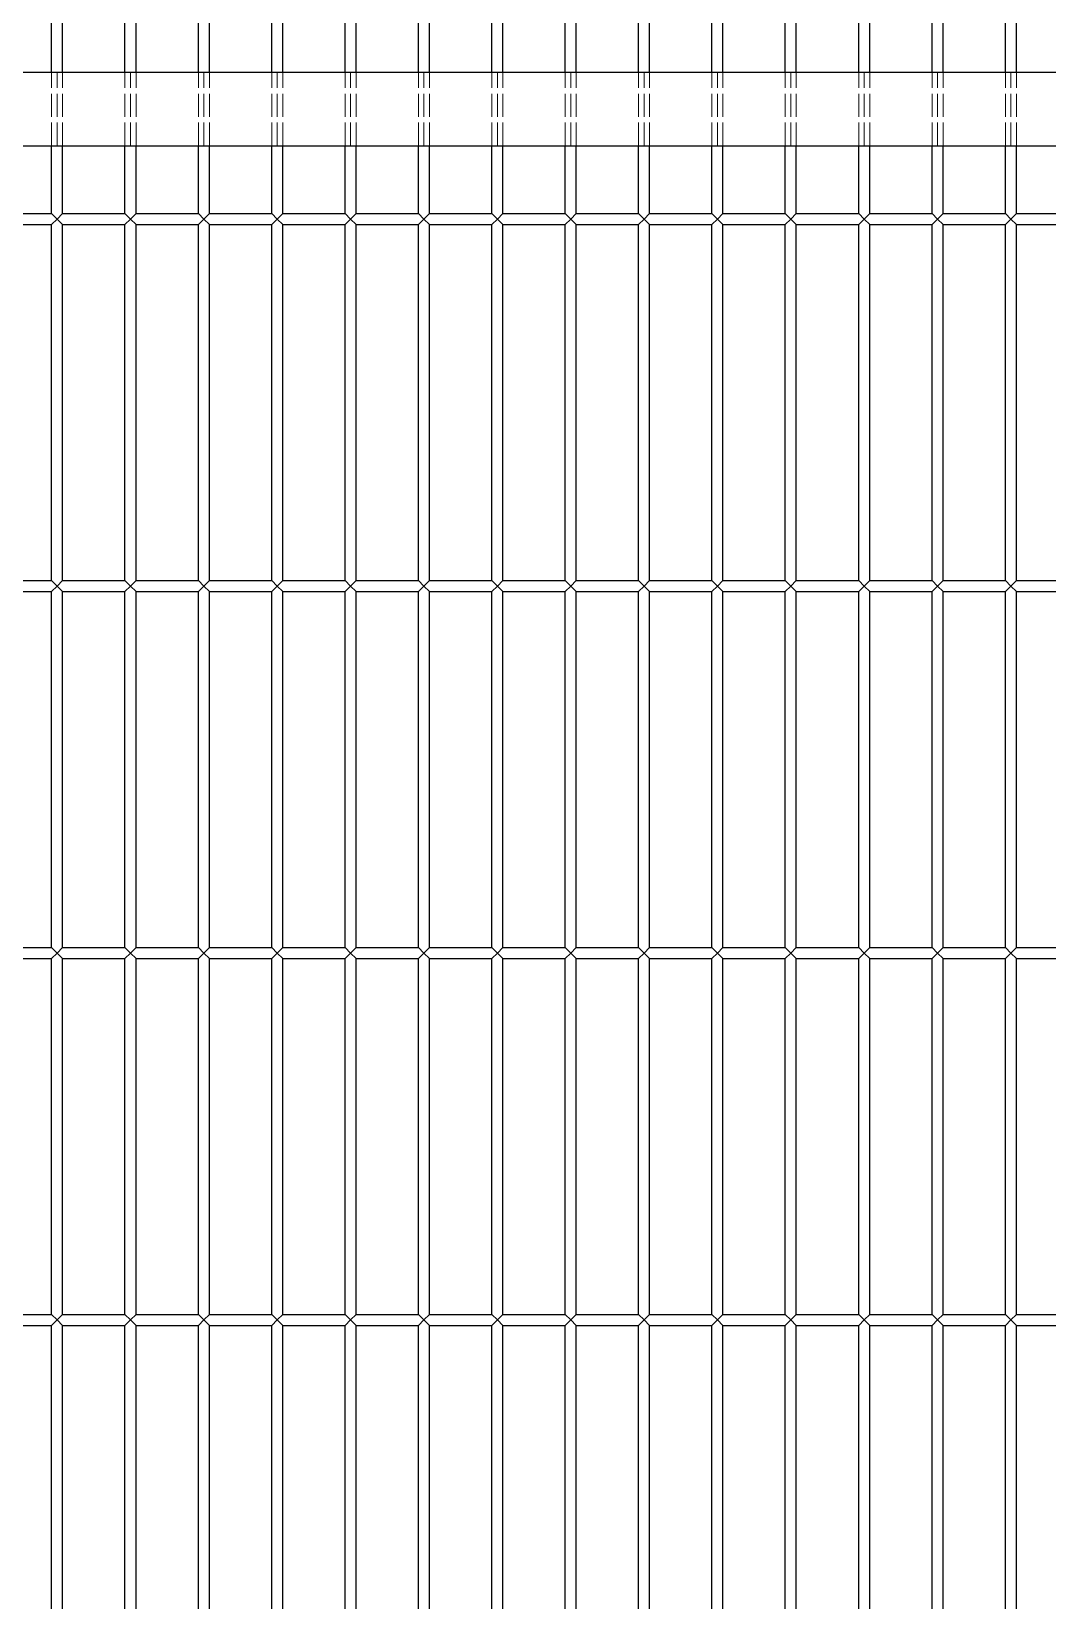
# Model space of a CAD drawing. Header units: millimetres. Extents: x 120 to 9117, y 110 to 4090.
# Drawn here: x 2100.3 to 2377.3, y 2110.5 to 2538.2 of the extents above; entities that cross this region are included whole.
import ezdxf

# ---------------------------------------------------------------- set-up
doc = ezdxf.new("R2010")
doc.units = ezdxf.units.MM
doc.header["$LTSCALE"] = 20
doc.linetypes.add('DASHED', pattern=[0.2067, 0.1654, -0.0413])
doc.layers.add('可见 (ISO)', color=7, linetype='Continuous', lineweight=25)
doc.layers.add('隐藏 (ISO)', color=5, linetype='DASHED', lineweight=18, true_color=0x0000ff)

msp = doc.modelspace()

# ---------------------------------------------------------------- linework, layer by layer
at = {"layer": '可见 (ISO)'}
for p, q in [((2105.78, 2527.011), (2105.78, 2585.511)), ((2108.78, 2527.011), (2108.78, 2585.511)), ((2125.78, 2527.011), (2125.78, 2585.511)), ((2128.78, 2527.011), (2128.78, 2585.511)), ((2145.78, 2527.011), (2145.78, 2585.511)), ((2148.78, 2527.011), (2148.78, 2585.511)), ((2165.78, 2527.011), (2165.78, 2585.511)), ((2168.78, 2527.011), (2168.78, 2585.511)), ((2185.78, 2527.011), (2185.78, 2585.511)), ((2188.78, 2527.011), (2188.78, 2585.511)), ((2205.78, 2527.011), (2205.78, 2585.511)), ((2208.78, 2527.011), (2208.78, 2585.511)), ((2225.78, 2527.011), (2225.78, 2585.511)), ((2228.78, 2527.011), (2228.78, 2585.511)), ((2245.78, 2527.011), (2245.78, 2585.511)), ((2248.78, 2527.011), (2248.78, 2585.511)), ((2265.78, 2527.011), (2265.78, 2585.511)), ((2268.78, 2527.011), (2268.78, 2585.511)), ((2285.78, 2527.011), (2285.78, 2585.511)), ((2288.78, 2527.011), (2288.78, 2585.511)), ((2305.78, 2527.011), (2305.78, 2585.511)), ((2308.78, 2527.011), (2308.78, 2585.511)), ((2325.78, 2527.011), (2325.78, 2585.511)), ((2328.78, 2527.011), (2328.78, 2585.511)), ((2345.78, 2527.011), (2345.78, 2585.511)), ((2348.78, 2527.011), (2348.78, 2585.511)), ((2365.78, 2527.011), (2365.78, 2585.511)), ((2368.78, 2527.011), (2368.78, 2585.511)), ((3000.28, 2527.011), (1840.28, 2527.011)), ((1840.28, 2507.011), (3000.28, 2507.011)), ((2105.78, 2488.511), (2105.78, 2507.011)), ((2108.78, 2488.511), (2108.78, 2507.011)), ((2125.78, 2488.511), (2125.78, 2507.011)), ((2128.78, 2488.511), (2128.78, 2507.011)), ((2145.78, 2488.511), (2145.78, 2507.011)), ((2148.78, 2488.511), (2148.78, 2507.011)), ((2165.78, 2488.511), (2165.78, 2507.011)), ((2168.78, 2488.511), (2168.78, 2507.011)), ((2185.78, 2488.511), (2185.78, 2507.011)), ((2188.78, 2488.511), (2188.78, 2507.011)), ((2205.78, 2488.511), (2205.78, 2507.011)), ((2208.78, 2488.511), (2208.78, 2507.011)), ((2225.78, 2488.511), (2225.78, 2507.011)), ((2228.78, 2488.511), (2228.78, 2507.011)), ((2245.78, 2488.511), (2245.78, 2507.011)), ((2248.78, 2488.511), (2248.78, 2507.011)), ((2265.78, 2488.511), (2265.78, 2507.011)), ((2268.78, 2488.511), (2268.78, 2507.011)), ((2285.78, 2488.511), (2285.78, 2507.011)), ((2288.78, 2488.511), (2288.78, 2507.011)), ((2305.78, 2488.511), (2305.78, 2507.011)), ((2308.78, 2488.511), (2308.78, 2507.011)), ((2325.78, 2488.511), (2325.78, 2507.011)), ((2328.78, 2488.511), (2328.78, 2507.011)), ((2345.78, 2488.511), (2345.78, 2507.011)), ((2348.78, 2488.511), (2348.78, 2507.011)), ((2365.78, 2488.511), (2365.78, 2507.011)), ((2368.78, 2488.511), (2368.78, 2507.011)), ((2088.78, 2488.511), (2105.78, 2488.511)), ((2088.78, 2485.511), (2105.78, 2485.511)), ((2107.28, 2487.011), (2105.78, 2488.511)), ((2105.78, 2485.511), (2107.28, 2487.011)), ((2105.78, 2388.511), (2105.78, 2485.511)), ((2108.78, 2488.511), (2107.28, 2487.011)), ((2107.28, 2487.011), (2108.78, 2485.511)), ((2108.78, 2488.511), (2125.78, 2488.511)), ((2108.78, 2485.511), (2125.78, 2485.511)), ((2108.78, 2388.511), (2108.78, 2485.511)), ((2127.28, 2487.011), (2125.78, 2488.511)), ((2125.78, 2485.511), (2127.28, 2487.011)), ((2125.78, 2388.511), (2125.78, 2485.511)), ((2128.78, 2488.511), (2127.28, 2487.011)), ((2127.28, 2487.011), (2128.78, 2485.511)), ((2128.78, 2488.511), (2145.78, 2488.511)), ((2128.78, 2485.511), (2145.78, 2485.511)), ((2128.78, 2388.511), (2128.78, 2485.511)), ((2147.28, 2487.011), (2145.78, 2488.511)), ((2145.78, 2485.511), (2147.28, 2487.011)), ((2145.78, 2388.511), (2145.78, 2485.511)), ((2148.78, 2488.511), (2147.28, 2487.011)), ((2147.28, 2487.011), (2148.78, 2485.511)), ((2148.78, 2488.511), (2165.78, 2488.511)), ((2148.78, 2485.511), (2165.78, 2485.511)), ((2148.78, 2388.511), (2148.78, 2485.511)), ((2167.28, 2487.011), (2165.78, 2488.511)), ((2165.78, 2485.511), (2167.28, 2487.011)), ((2165.78, 2388.511), (2165.78, 2485.511)), ((2168.78, 2488.511), (2167.28, 2487.011)), ((2167.28, 2487.011), (2168.78, 2485.511)), ((2168.78, 2488.511), (2185.78, 2488.511)), ((2168.78, 2485.511), (2185.78, 2485.511)), ((2168.78, 2388.511), (2168.78, 2485.511)), ((2187.28, 2487.011), (2185.78, 2488.511)), ((2185.78, 2485.511), (2187.28, 2487.011)), ((2185.78, 2388.511), (2185.78, 2485.511)), ((2188.78, 2488.511), (2187.28, 2487.011)), ((2187.28, 2487.011), (2188.78, 2485.511)), ((2188.78, 2488.511), (2205.78, 2488.511)), ((2188.78, 2485.511), (2205.78, 2485.511)), ((2188.78, 2388.511), (2188.78, 2485.511)), ((2207.28, 2487.011), (2205.78, 2488.511)), ((2205.78, 2485.511), (2207.28, 2487.011)), ((2205.78, 2388.511), (2205.78, 2485.511)), ((2208.78, 2488.511), (2207.28, 2487.011)), ((2207.28, 2487.011), (2208.78, 2485.511)), ((2208.78, 2488.511), (2225.78, 2488.511)), ((2208.78, 2485.511), (2225.78, 2485.511)), ((2208.78, 2388.511), (2208.78, 2485.511)), ((2227.28, 2487.011), (2225.78, 2488.511)), ((2225.78, 2485.511), (2227.28, 2487.011)), ((2225.78, 2388.511), (2225.78, 2485.511)), ((2228.78, 2488.511), (2227.28, 2487.011)), ((2227.28, 2487.011), (2228.78, 2485.511)), ((2228.78, 2488.511), (2245.78, 2488.511)), ((2228.78, 2485.511), (2245.78, 2485.511)), ((2228.78, 2388.511), (2228.78, 2485.511)), ((2247.28, 2487.011), (2245.78, 2488.511)), ((2245.78, 2485.511), (2247.28, 2487.011)), ((2245.78, 2388.511), (2245.78, 2485.511)), ((2248.78, 2488.511), (2247.28, 2487.011)), ((2247.28, 2487.011), (2248.78, 2485.511)), ((2248.78, 2488.511), (2265.78, 2488.511)), ((2248.78, 2485.511), (2265.78, 2485.511)), ((2248.78, 2388.511), (2248.78, 2485.511)), ((2267.28, 2487.011), (2265.78, 2488.511)), ((2265.78, 2485.511), (2267.28, 2487.011)), ((2265.78, 2388.511), (2265.78, 2485.511)), ((2268.78, 2488.511), (2267.28, 2487.011)), ((2267.28, 2487.011), (2268.78, 2485.511)), ((2268.78, 2488.511), (2285.78, 2488.511)), ((2268.78, 2485.511), (2285.78, 2485.511)), ((2268.78, 2388.511), (2268.78, 2485.511)), ((2287.28, 2487.011), (2285.78, 2488.511)), ((2285.78, 2485.511), (2287.28, 2487.011)), ((2285.78, 2388.511), (2285.78, 2485.511)), ((2288.78, 2488.511), (2287.28, 2487.011)), ((2287.28, 2487.011), (2288.78, 2485.511)), ((2288.78, 2488.511), (2305.78, 2488.511)), ((2288.78, 2485.511), (2305.78, 2485.511)), ((2288.78, 2388.511), (2288.78, 2485.511)), ((2307.28, 2487.011), (2305.78, 2488.511)), ((2305.78, 2485.511), (2307.28, 2487.011)), ((2305.78, 2388.511), (2305.78, 2485.511)), ((2308.78, 2488.511), (2307.28, 2487.011)), ((2307.28, 2487.011), (2308.78, 2485.511)), ((2308.78, 2488.511), (2325.78, 2488.511)), ((2308.78, 2485.511), (2325.78, 2485.511)), ((2308.78, 2388.511), (2308.78, 2485.511)), ((2327.28, 2487.011), (2325.78, 2488.511)), ((2325.78, 2485.511), (2327.28, 2487.011)), ((2325.78, 2388.511), (2325.78, 2485.511)), ((2328.78, 2488.511), (2327.28, 2487.011)), ((2327.28, 2487.011), (2328.78, 2485.511)), ((2328.78, 2488.511), (2345.78, 2488.511)), ((2328.78, 2485.511), (2345.78, 2485.511)), ((2328.78, 2388.511), (2328.78, 2485.511)), ((2347.28, 2487.011), (2345.78, 2488.511)), ((2345.78, 2485.511), (2347.28, 2487.011)), ((2345.78, 2388.511), (2345.78, 2485.511)), ((2348.78, 2488.511), (2347.28, 2487.011)), ((2347.28, 2487.011), (2348.78, 2485.511)), ((2348.78, 2488.511), (2365.78, 2488.511)), ((2348.78, 2485.511), (2365.78, 2485.511)), ((2348.78, 2388.511), (2348.78, 2485.511)), ((2367.28, 2487.011), (2365.78, 2488.511)), ((2365.78, 2485.511), (2367.28, 2487.011)), ((2365.78, 2388.511), (2365.78, 2485.511)), ((2368.78, 2488.511), (2367.28, 2487.011)), ((2367.28, 2487.011), (2368.78, 2485.511)), ((2368.78, 2488.511), (2385.78, 2488.511)), ((2368.78, 2485.511), (2385.78, 2485.511)), ((2368.78, 2388.511), (2368.78, 2485.511)), ((2088.78, 2388.511), (2105.78, 2388.511)), ((2107.28, 2387.011), (2105.78, 2388.511)), ((2105.78, 2385.511), (2107.28, 2387.011)), ((2108.78, 2388.511), (2107.28, 2387.011)), ((2107.28, 2387.011), (2108.78, 2385.511)), ((2108.78, 2388.511), (2125.78, 2388.511)), ((2127.28, 2387.011), (2125.78, 2388.511)), ((2125.78, 2385.511), (2127.28, 2387.011)), ((2128.78, 2388.511), (2127.28, 2387.011)), ((2127.28, 2387.011), (2128.78, 2385.511)), ((2128.78, 2388.511), (2145.78, 2388.511)), ((2147.28, 2387.011), (2145.78, 2388.511)), ((2145.78, 2385.511), (2147.28, 2387.011)), ((2148.78, 2388.511), (2147.28, 2387.011)), ((2147.28, 2387.011), (2148.78, 2385.511)), ((2148.78, 2388.511), (2165.78, 2388.511)), ((2167.28, 2387.011), (2165.78, 2388.511)), ((2165.78, 2385.511), (2167.28, 2387.011)), ((2168.78, 2388.511), (2167.28, 2387.011)), ((2167.28, 2387.011), (2168.78, 2385.511)), ((2168.78, 2388.511), (2185.78, 2388.511)), ((2187.28, 2387.011), (2185.78, 2388.511)), ((2185.78, 2385.511), (2187.28, 2387.011)), ((2188.78, 2388.511), (2187.28, 2387.011)), ((2187.28, 2387.011), (2188.78, 2385.511)), ((2188.78, 2388.511), (2205.78, 2388.511)), ((2207.28, 2387.011), (2205.78, 2388.511)), ((2205.78, 2385.511), (2207.28, 2387.011)), ((2208.78, 2388.511), (2207.28, 2387.011)), ((2207.28, 2387.011), (2208.78, 2385.511)), ((2208.78, 2388.511), (2225.78, 2388.511)), ((2227.28, 2387.011), (2225.78, 2388.511)), ((2225.78, 2385.511), (2227.28, 2387.011)), ((2228.78, 2388.511), (2227.28, 2387.011)), ((2227.28, 2387.011), (2228.78, 2385.511)), ((2228.78, 2388.511), (2245.78, 2388.511)), ((2247.28, 2387.011), (2245.78, 2388.511)), ((2245.78, 2385.511), (2247.28, 2387.011)), ((2248.78, 2388.511), (2247.28, 2387.011)), ((2247.28, 2387.011), (2248.78, 2385.511)), ((2248.78, 2388.511), (2265.78, 2388.511)), ((2267.28, 2387.011), (2265.78, 2388.511)), ((2265.78, 2385.511), (2267.28, 2387.011)), ((2268.78, 2388.511), (2267.28, 2387.011)), ((2267.28, 2387.011), (2268.78, 2385.511)), ((2268.78, 2388.511), (2285.78, 2388.511)), ((2287.28, 2387.011), (2285.78, 2388.511)), ((2285.78, 2385.511), (2287.28, 2387.011)), ((2288.78, 2388.511), (2287.28, 2387.011)), ((2287.28, 2387.011), (2288.78, 2385.511)), ((2288.78, 2388.511), (2305.78, 2388.511)), ((2307.28, 2387.011), (2305.78, 2388.511)), ((2305.78, 2385.511), (2307.28, 2387.011)), ((2308.78, 2388.511), (2307.28, 2387.011)), ((2307.28, 2387.011), (2308.78, 2385.511)), ((2308.78, 2388.511), (2325.78, 2388.511)), ((2327.28, 2387.011), (2325.78, 2388.511)), ((2325.78, 2385.511), (2327.28, 2387.011)), ((2328.78, 2388.511), (2327.28, 2387.011)), ((2327.28, 2387.011), (2328.78, 2385.511)), ((2328.78, 2388.511), (2345.78, 2388.511)), ((2347.28, 2387.011), (2345.78, 2388.511)), ((2345.78, 2385.511), (2347.28, 2387.011)), ((2348.78, 2388.511), (2347.28, 2387.011)), ((2347.28, 2387.011), (2348.78, 2385.511)), ((2348.78, 2388.511), (2365.78, 2388.511)), ((2367.28, 2387.011), (2365.78, 2388.511)), ((2365.78, 2385.511), (2367.28, 2387.011)), ((2368.78, 2388.511), (2367.28, 2387.011)), ((2367.28, 2387.011), (2368.78, 2385.511)), ((2368.78, 2388.511), (2385.78, 2388.511)), ((2088.78, 2385.511), (2105.78, 2385.511)), ((2105.78, 2288.511), (2105.78, 2385.511)), ((2108.78, 2385.511), (2125.78, 2385.511)), ((2108.78, 2288.511), (2108.78, 2385.511)), ((2125.78, 2288.511), (2125.78, 2385.511)), ((2128.78, 2385.511), (2145.78, 2385.511)), ((2128.78, 2288.511), (2128.78, 2385.511)), ((2145.78, 2288.511), (2145.78, 2385.511)), ((2148.78, 2385.511), (2165.78, 2385.511)), ((2148.78, 2288.511), (2148.78, 2385.511)), ((2165.78, 2288.511), (2165.78, 2385.511)), ((2168.78, 2385.511), (2185.78, 2385.511)), ((2168.78, 2288.511), (2168.78, 2385.511)), ((2185.78, 2288.511), (2185.78, 2385.511)), ((2188.78, 2385.511), (2205.78, 2385.511)), ((2188.78, 2288.511), (2188.78, 2385.511)), ((2205.78, 2288.511), (2205.78, 2385.511)), ((2208.78, 2385.511), (2225.78, 2385.511)), ((2208.78, 2288.511), (2208.78, 2385.511)), ((2225.78, 2288.511), (2225.78, 2385.511)), ((2228.78, 2385.511), (2245.78, 2385.511)), ((2228.78, 2288.511), (2228.78, 2385.511)), ((2245.78, 2288.511), (2245.78, 2385.511)), ((2248.78, 2385.511), (2265.78, 2385.511)), ((2248.78, 2288.511), (2248.78, 2385.511)), ((2265.78, 2288.511), (2265.78, 2385.511)), ((2268.78, 2385.511), (2285.78, 2385.511)), ((2268.78, 2288.511), (2268.78, 2385.511)), ((2285.78, 2288.511), (2285.78, 2385.511)), ((2288.78, 2385.511), (2305.78, 2385.511)), ((2288.78, 2288.511), (2288.78, 2385.511)), ((2305.78, 2288.511), (2305.78, 2385.511)), ((2308.78, 2385.511), (2325.78, 2385.511)), ((2308.78, 2288.511), (2308.78, 2385.511)), ((2325.78, 2288.511), (2325.78, 2385.511)), ((2328.78, 2385.511), (2345.78, 2385.511)), ((2328.78, 2288.511), (2328.78, 2385.511)), ((2345.78, 2288.511), (2345.78, 2385.511)), ((2348.78, 2385.511), (2365.78, 2385.511)), ((2348.78, 2288.511), (2348.78, 2385.511)), ((2365.78, 2288.511), (2365.78, 2385.511)), ((2368.78, 2385.511), (2385.78, 2385.511)), ((2368.78, 2288.511), (2368.78, 2385.511)), ((2088.78, 2288.511), (2105.78, 2288.511)), ((2107.28, 2287.011), (2105.78, 2288.511)), ((2108.78, 2288.511), (2107.28, 2287.011)), ((2108.78, 2288.511), (2125.78, 2288.511)), ((2127.28, 2287.011), (2125.78, 2288.511)), ((2128.78, 2288.511), (2127.28, 2287.011)), ((2128.78, 2288.511), (2145.78, 2288.511)), ((2147.28, 2287.011), (2145.78, 2288.511)), ((2148.78, 2288.511), (2147.28, 2287.011)), ((2148.78, 2288.511), (2165.78, 2288.511)), ((2167.28, 2287.011), (2165.78, 2288.511)), ((2168.78, 2288.511), (2167.28, 2287.011)), ((2168.78, 2288.511), (2185.78, 2288.511)), ((2187.28, 2287.011), (2185.78, 2288.511)), ((2188.78, 2288.511), (2187.28, 2287.011)), ((2188.78, 2288.511), (2205.78, 2288.511)), ((2207.28, 2287.011), (2205.78, 2288.511)), ((2208.78, 2288.511), (2207.28, 2287.011)), ((2208.78, 2288.511), (2225.78, 2288.511)), ((2227.28, 2287.011), (2225.78, 2288.511)), ((2228.78, 2288.511), (2227.28, 2287.011)), ((2228.78, 2288.511), (2245.78, 2288.511)), ((2247.28, 2287.011), (2245.78, 2288.511)), ((2248.78, 2288.511), (2247.28, 2287.011)), ((2248.78, 2288.511), (2265.78, 2288.511)), ((2267.28, 2287.011), (2265.78, 2288.511)), ((2268.78, 2288.511), (2267.28, 2287.011)), ((2268.78, 2288.511), (2285.78, 2288.511)), ((2287.28, 2287.011), (2285.78, 2288.511)), ((2288.78, 2288.511), (2287.28, 2287.011)), ((2288.78, 2288.511), (2305.78, 2288.511)), ((2307.28, 2287.011), (2305.78, 2288.511)), ((2308.78, 2288.511), (2307.28, 2287.011)), ((2308.78, 2288.511), (2325.78, 2288.511)), ((2327.28, 2287.011), (2325.78, 2288.511)), ((2328.78, 2288.511), (2327.28, 2287.011)), ((2328.78, 2288.511), (2345.78, 2288.511)), ((2347.28, 2287.011), (2345.78, 2288.511)), ((2348.78, 2288.511), (2347.28, 2287.011)), ((2348.78, 2288.511), (2365.78, 2288.511)), ((2367.28, 2287.011), (2365.78, 2288.511)), ((2368.78, 2288.511), (2367.28, 2287.011)), ((2368.78, 2288.511), (2385.78, 2288.511)), ((2088.78, 2285.511), (2105.78, 2285.511)), ((2105.78, 2285.511), (2107.28, 2287.011)), ((2105.78, 2188.511), (2105.78, 2285.511)), ((2107.28, 2287.011), (2108.78, 2285.511)), ((2108.78, 2285.511), (2125.78, 2285.511)), ((2108.78, 2188.511), (2108.78, 2285.511)), ((2125.78, 2285.511), (2127.28, 2287.011)), ((2125.78, 2188.511), (2125.78, 2285.511)), ((2127.28, 2287.011), (2128.78, 2285.511)), ((2128.78, 2285.511), (2145.78, 2285.511)), ((2128.78, 2188.511), (2128.78, 2285.511)), ((2145.78, 2285.511), (2147.28, 2287.011)), ((2145.78, 2188.511), (2145.78, 2285.511)), ((2147.28, 2287.011), (2148.78, 2285.511)), ((2148.78, 2285.511), (2165.78, 2285.511)), ((2148.78, 2188.511), (2148.78, 2285.511)), ((2165.78, 2285.511), (2167.28, 2287.011)), ((2165.78, 2188.511), (2165.78, 2285.511)), ((2167.28, 2287.011), (2168.78, 2285.511)), ((2168.78, 2285.511), (2185.78, 2285.511)), ((2168.78, 2188.511), (2168.78, 2285.511)), ((2185.78, 2285.511), (2187.28, 2287.011)), ((2185.78, 2188.511), (2185.78, 2285.511)), ((2187.28, 2287.011), (2188.78, 2285.511)), ((2188.78, 2285.511), (2205.78, 2285.511)), ((2188.78, 2188.511), (2188.78, 2285.511)), ((2205.78, 2285.511), (2207.28, 2287.011)), ((2205.78, 2188.511), (2205.78, 2285.511)), ((2207.28, 2287.011), (2208.78, 2285.511)), ((2208.78, 2285.511), (2225.78, 2285.511)), ((2208.78, 2188.511), (2208.78, 2285.511)), ((2225.78, 2285.511), (2227.28, 2287.011)), ((2225.78, 2188.511), (2225.78, 2285.511)), ((2227.28, 2287.011), (2228.78, 2285.511)), ((2228.78, 2285.511), (2245.78, 2285.511)), ((2228.78, 2188.511), (2228.78, 2285.511)), ((2245.78, 2285.511), (2247.28, 2287.011)), ((2245.78, 2188.511), (2245.78, 2285.511)), ((2247.28, 2287.011), (2248.78, 2285.511)), ((2248.78, 2285.511), (2265.78, 2285.511)), ((2248.78, 2188.511), (2248.78, 2285.511)), ((2265.78, 2285.511), (2267.28, 2287.011)), ((2265.78, 2188.511), (2265.78, 2285.511)), ((2267.28, 2287.011), (2268.78, 2285.511)), ((2268.78, 2285.511), (2285.78, 2285.511)), ((2268.78, 2188.511), (2268.78, 2285.511)), ((2285.78, 2285.511), (2287.28, 2287.011)), ((2285.78, 2188.511), (2285.78, 2285.511)), ((2287.28, 2287.011), (2288.78, 2285.511)), ((2288.78, 2285.511), (2305.78, 2285.511)), ((2288.78, 2188.511), (2288.78, 2285.511)), ((2305.78, 2285.511), (2307.28, 2287.011)), ((2305.78, 2188.511), (2305.78, 2285.511)), ((2307.28, 2287.011), (2308.78, 2285.511)), ((2308.78, 2285.511), (2325.78, 2285.511)), ((2308.78, 2188.511), (2308.78, 2285.511)), ((2325.78, 2285.511), (2327.28, 2287.011)), ((2325.78, 2188.511), (2325.78, 2285.511)), ((2327.28, 2287.011), (2328.78, 2285.511)), ((2328.78, 2285.511), (2345.78, 2285.511)), ((2328.78, 2188.511), (2328.78, 2285.511)), ((2345.78, 2285.511), (2347.28, 2287.011)), ((2345.78, 2188.511), (2345.78, 2285.511)), ((2347.28, 2287.011), (2348.78, 2285.511)), ((2348.78, 2285.511), (2365.78, 2285.511)), ((2348.78, 2188.511), (2348.78, 2285.511)), ((2365.78, 2285.511), (2367.28, 2287.011)), ((2365.78, 2188.511), (2365.78, 2285.511)), ((2367.28, 2287.011), (2368.78, 2285.511)), ((2368.78, 2285.511), (2385.78, 2285.511)), ((2368.78, 2188.511), (2368.78, 2285.511)), ((2088.78, 2188.511), (2105.78, 2188.511)), ((2088.78, 2185.511), (2105.78, 2185.511)), ((2107.28, 2187.011), (2105.78, 2188.511)), ((2105.78, 2185.511), (2107.28, 2187.011)), ((2105.78, 2088.511), (2105.78, 2185.511)), ((2108.78, 2188.511), (2107.28, 2187.011)), ((2107.28, 2187.011), (2108.78, 2185.511)), ((2108.78, 2188.511), (2125.78, 2188.511)), ((2108.78, 2185.511), (2125.78, 2185.511)), ((2108.78, 2088.511), (2108.78, 2185.511)), ((2127.28, 2187.011), (2125.78, 2188.511)), ((2125.78, 2185.511), (2127.28, 2187.011)), ((2125.78, 2088.511), (2125.78, 2185.511)), ((2128.78, 2188.511), (2127.28, 2187.011)), ((2127.28, 2187.011), (2128.78, 2185.511)), ((2128.78, 2188.511), (2145.78, 2188.511)), ((2128.78, 2185.511), (2145.78, 2185.511)), ((2128.78, 2088.511), (2128.78, 2185.511)), ((2147.28, 2187.011), (2145.78, 2188.511)), ((2145.78, 2185.511), (2147.28, 2187.011)), ((2145.78, 2088.511), (2145.78, 2185.511)), ((2148.78, 2188.511), (2147.28, 2187.011)), ((2147.28, 2187.011), (2148.78, 2185.511)), ((2148.78, 2188.511), (2165.78, 2188.511)), ((2148.78, 2185.511), (2165.78, 2185.511)), ((2148.78, 2088.511), (2148.78, 2185.511)), ((2167.28, 2187.011), (2165.78, 2188.511)), ((2165.78, 2185.511), (2167.28, 2187.011)), ((2165.78, 2088.511), (2165.78, 2185.511)), ((2168.78, 2188.511), (2167.28, 2187.011)), ((2167.28, 2187.011), (2168.78, 2185.511)), ((2168.78, 2188.511), (2185.78, 2188.511)), ((2168.78, 2185.511), (2185.78, 2185.511)), ((2168.78, 2088.511), (2168.78, 2185.511)), ((2187.28, 2187.011), (2185.78, 2188.511)), ((2185.78, 2185.511), (2187.28, 2187.011)), ((2185.78, 2088.511), (2185.78, 2185.511)), ((2188.78, 2188.511), (2187.28, 2187.011)), ((2187.28, 2187.011), (2188.78, 2185.511)), ((2188.78, 2188.511), (2205.78, 2188.511)), ((2188.78, 2185.511), (2205.78, 2185.511)), ((2188.78, 2088.511), (2188.78, 2185.511)), ((2207.28, 2187.011), (2205.78, 2188.511)), ((2205.78, 2185.511), (2207.28, 2187.011)), ((2205.78, 2088.511), (2205.78, 2185.511)), ((2208.78, 2188.511), (2207.28, 2187.011)), ((2207.28, 2187.011), (2208.78, 2185.511)), ((2208.78, 2188.511), (2225.78, 2188.511)), ((2208.78, 2185.511), (2225.78, 2185.511)), ((2208.78, 2088.511), (2208.78, 2185.511)), ((2227.28, 2187.011), (2225.78, 2188.511)), ((2225.78, 2185.511), (2227.28, 2187.011)), ((2225.78, 2088.511), (2225.78, 2185.511)), ((2228.78, 2188.511), (2227.28, 2187.011)), ((2227.28, 2187.011), (2228.78, 2185.511)), ((2228.78, 2188.511), (2245.78, 2188.511)), ((2228.78, 2185.511), (2245.78, 2185.511)), ((2228.78, 2088.511), (2228.78, 2185.511)), ((2247.28, 2187.011), (2245.78, 2188.511)), ((2245.78, 2185.511), (2247.28, 2187.011)), ((2245.78, 2088.511), (2245.78, 2185.511)), ((2248.78, 2188.511), (2247.28, 2187.011)), ((2247.28, 2187.011), (2248.78, 2185.511)), ((2248.78, 2188.511), (2265.78, 2188.511)), ((2248.78, 2185.511), (2265.78, 2185.511)), ((2248.78, 2088.511), (2248.78, 2185.511)), ((2267.28, 2187.011), (2265.78, 2188.511)), ((2265.78, 2185.511), (2267.28, 2187.011)), ((2265.78, 2088.511), (2265.78, 2185.511)), ((2268.78, 2188.511), (2267.28, 2187.011)), ((2267.28, 2187.011), (2268.78, 2185.511)), ((2268.78, 2188.511), (2285.78, 2188.511)), ((2268.78, 2185.511), (2285.78, 2185.511)), ((2268.78, 2088.511), (2268.78, 2185.511)), ((2287.28, 2187.011), (2285.78, 2188.511)), ((2285.78, 2185.511), (2287.28, 2187.011)), ((2285.78, 2088.511), (2285.78, 2185.511)), ((2288.78, 2188.511), (2287.28, 2187.011)), ((2287.28, 2187.011), (2288.78, 2185.511)), ((2288.78, 2188.511), (2305.78, 2188.511)), ((2288.78, 2185.511), (2305.78, 2185.511)), ((2288.78, 2088.511), (2288.78, 2185.511)), ((2307.28, 2187.011), (2305.78, 2188.511)), ((2305.78, 2185.511), (2307.28, 2187.011)), ((2305.78, 2088.511), (2305.78, 2185.511)), ((2308.78, 2188.511), (2307.28, 2187.011)), ((2307.28, 2187.011), (2308.78, 2185.511)), ((2308.78, 2188.511), (2325.78, 2188.511)), ((2308.78, 2185.511), (2325.78, 2185.511)), ((2308.78, 2088.511), (2308.78, 2185.511)), ((2327.28, 2187.011), (2325.78, 2188.511)), ((2325.78, 2185.511), (2327.28, 2187.011)), ((2325.78, 2088.511), (2325.78, 2185.511)), ((2328.78, 2188.511), (2327.28, 2187.011)), ((2327.28, 2187.011), (2328.78, 2185.511)), ((2328.78, 2188.511), (2345.78, 2188.511)), ((2328.78, 2185.511), (2345.78, 2185.511)), ((2328.78, 2088.511), (2328.78, 2185.511)), ((2347.28, 2187.011), (2345.78, 2188.511)), ((2345.78, 2185.511), (2347.28, 2187.011)), ((2345.78, 2088.511), (2345.78, 2185.511)), ((2348.78, 2188.511), (2347.28, 2187.011)), ((2347.28, 2187.011), (2348.78, 2185.511)), ((2348.78, 2188.511), (2365.78, 2188.511)), ((2348.78, 2185.511), (2365.78, 2185.511)), ((2348.78, 2088.511), (2348.78, 2185.511)), ((2367.28, 2187.011), (2365.78, 2188.511)), ((2365.78, 2185.511), (2367.28, 2187.011)), ((2365.78, 2088.511), (2365.78, 2185.511)), ((2368.78, 2188.511), (2367.28, 2187.011)), ((2367.28, 2187.011), (2368.78, 2185.511)), ((2368.78, 2188.511), (2385.78, 2188.511)), ((2368.78, 2185.511), (2385.78, 2185.511)), ((2368.78, 2088.511), (2368.78, 2185.511))]:
    msp.add_line(p, q, dxfattribs=at)
at = {"layer": '隐藏 (ISO)', "ltscale": 1.904597}
for p, q in [((2105.78, 2507.011), (2105.78, 2527.011)), ((2107.28, 2507.011), (2107.28, 2527.011)), ((2108.78, 2507.011), (2108.78, 2527.011)), ((2125.78, 2507.011), (2125.78, 2527.011)), ((2127.28, 2507.011), (2127.28, 2527.011)), ((2128.78, 2507.011), (2128.78, 2527.011)), ((2145.78, 2507.011), (2145.78, 2527.011)), ((2147.28, 2507.011), (2147.28, 2527.011)), ((2148.78, 2507.011), (2148.78, 2527.011)), ((2165.78, 2507.011), (2165.78, 2527.011)), ((2167.28, 2507.011), (2167.28, 2527.011)), ((2168.78, 2507.011), (2168.78, 2527.011)), ((2185.78, 2507.011), (2185.78, 2527.011)), ((2187.28, 2507.011), (2187.28, 2527.011)), ((2188.78, 2507.011), (2188.78, 2527.011)), ((2205.78, 2507.011), (2205.78, 2527.011)), ((2207.28, 2507.011), (2207.28, 2527.011)), ((2208.78, 2507.011), (2208.78, 2527.011)), ((2225.78, 2507.011), (2225.78, 2527.011)), ((2227.28, 2507.011), (2227.28, 2527.011)), ((2228.78, 2507.011), (2228.78, 2527.011)), ((2245.78, 2507.011), (2245.78, 2527.011)), ((2247.28, 2507.011), (2247.28, 2527.011)), ((2248.78, 2507.011), (2248.78, 2527.011)), ((2265.78, 2507.011), (2265.78, 2527.011)), ((2267.28, 2507.011), (2267.28, 2527.011)), ((2268.78, 2507.011), (2268.78, 2527.011)), ((2285.78, 2507.011), (2285.78, 2527.011)), ((2287.28, 2507.011), (2287.28, 2527.011)), ((2288.78, 2507.011), (2288.78, 2527.011)), ((2305.78, 2507.011), (2305.78, 2527.011)), ((2307.28, 2507.011), (2307.28, 2527.011)), ((2308.78, 2507.011), (2308.78, 2527.011)), ((2325.78, 2507.011), (2325.78, 2527.011)), ((2327.28, 2507.011), (2327.28, 2527.011)), ((2328.78, 2507.011), (2328.78, 2527.011)), ((2345.78, 2507.011), (2345.78, 2527.011)), ((2347.28, 2507.011), (2347.28, 2527.011)), ((2348.78, 2507.011), (2348.78, 2527.011)), ((2365.78, 2507.011), (2365.78, 2527.011)), ((2367.28, 2507.011), (2367.28, 2527.011)), ((2368.78, 2507.011), (2368.78, 2527.011))]:
    msp.add_line(p, q, dxfattribs=at)

doc.saveas('drawing.dxf')
